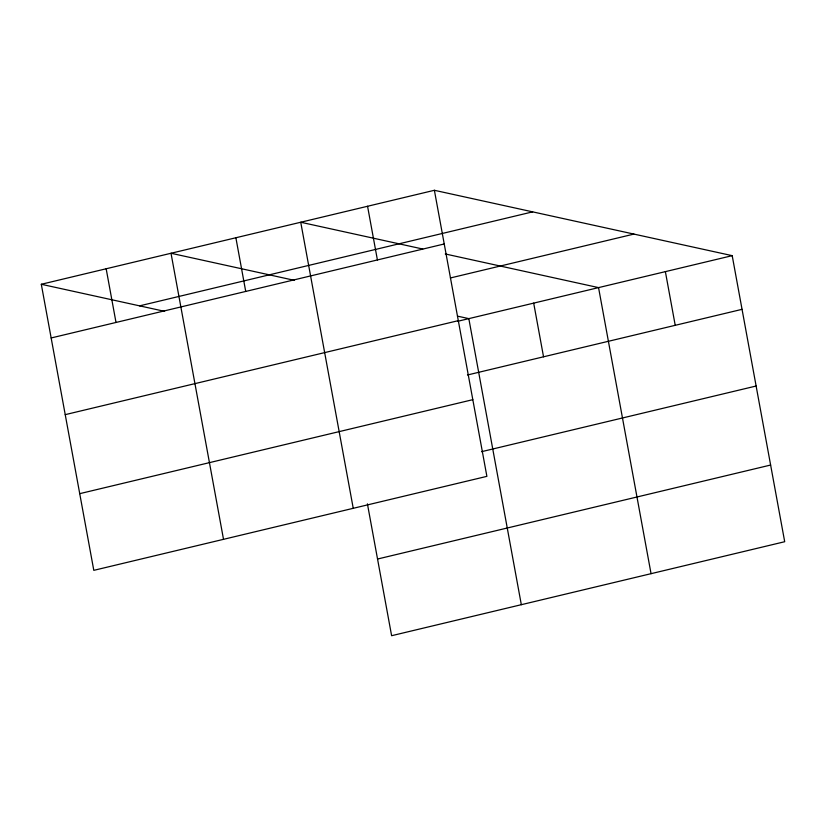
<?xml version="1.0" encoding="UTF-8"?>
<svg xmlns="http://www.w3.org/2000/svg" width="826" height="826" viewBox="0 0 826 826"><rect width="100%" height="100%" fill="white"/><g stroke="black" fill="none" stroke-linecap="round" stroke-linejoin="round"><path stroke-width="1.24" d="M434.383 190.29L486.886 476.354L93.803 570.343L41.3 284.278L434.383 190.29L732.197 255.657L784.7 541.722L391.617 635.71L367.415 503.85M139.584 305.857L532.667 211.859M51.15 337.968L444.233 243.969M450.376 277.97L633.914 234.088M65.223 414.652L458.306 320.653M457.604 321.314L732.197 255.657M467.464 374.994L742.047 309.337M79.73 493.659L472.813 399.67M481.537 451.688L756.12 386.021M377.544 559.026L770.627 465.038M422.767 249.029L300.736 222.246L353.239 508.31M445.266 253.964L598.551 287.613L651.053 573.678M294.293 280.324L171.013 253.262L223.516 539.326M457.49 316.141L468.827 318.63L521.33 604.694M41.3 284.278L164.581 311.34M665.374 271.63L675.224 325.32M533.689 303.121L543.539 356.801M367.56 206.263L377.41 259.953M235.875 237.754L245.725 291.433M106.162 268.77L116.012 322.46"/></g></svg>
